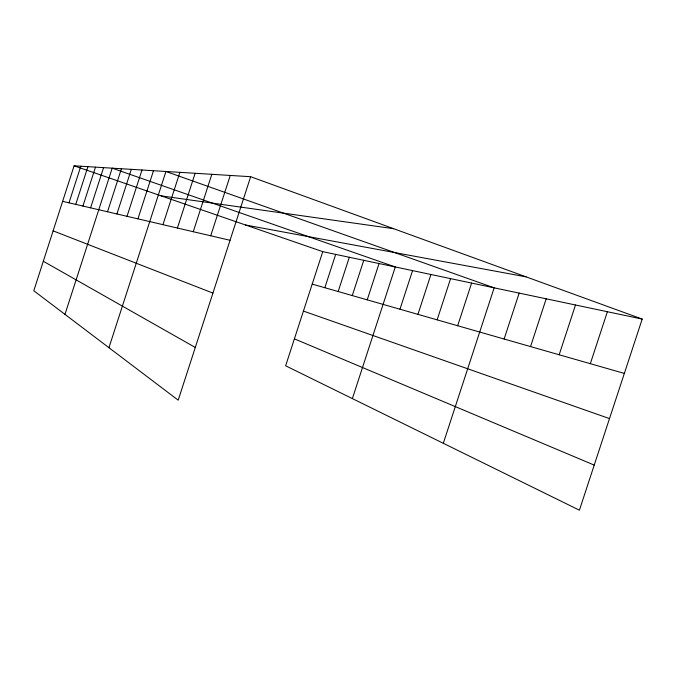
<?xml version="1.0" encoding="UTF-8"?>
<svg xmlns="http://www.w3.org/2000/svg" width="676" height="676" viewBox="0 0 676 676"><rect width="100%" height="100%" fill="white"/><g stroke="black" fill="none" stroke-linecap="round" stroke-linejoin="round"><path stroke-width="1.01" d="M250.661 176.706L74.098 165.814L33.8 290.756L178.194 400.175L250.661 176.706L642.2 319.072L579.408 510.186L285.635 365.792L322.756 251.658L642.2 319.072M69.003 202.817L80.799 166.228M75.754 204.389L87.922 166.668M82.937 206.053L95.493 167.141M90.592 207.836L103.563 167.64M64.972 314.382L112.191 168.163L395.291 266.961L352.373 398.595M107.518 211.774L121.426 168.738M116.914 213.962L131.33 169.346M127.029 216.312L141.994 170.006M137.929 218.847L153.494 170.715M108.946 347.701L165.95 171.484L494.156 287.832L443.312 443.295M162.958 224.669L179.892 172.346M177.399 228.032L195.127 173.284M193.251 231.716L211.841 174.315M210.709 235.78L230.262 175.447M324.835 287.714L335.676 254.387M338.169 291.533L349.323 257.26M352.272 295.573L363.756 260.311M367.22 299.848L379.05 263.539M399.964 309.219L412.554 270.611M417.937 314.357L430.95 274.49M437.127 319.849L450.588 278.639M457.669 325.731L471.611 283.067M504.127 339.022L519.16 293.105M530.542 346.585L546.191 298.809M559.17 354.773L575.496 304.994M590.325 363.688L607.378 311.72M161.158 195.871L393.652 228.699M245.557 225.007L526.072 276.847M62.64 201.338L230.043 240.276M312.202 284.106L624.337 373.422M74.098 165.814L322.756 251.658M303.431 311.078L609.498 418.596M53.117 230.862L212.915 293.097M294.398 338.853L594.221 465.096M43.315 261.266L195.288 347.464"/></g></svg>
